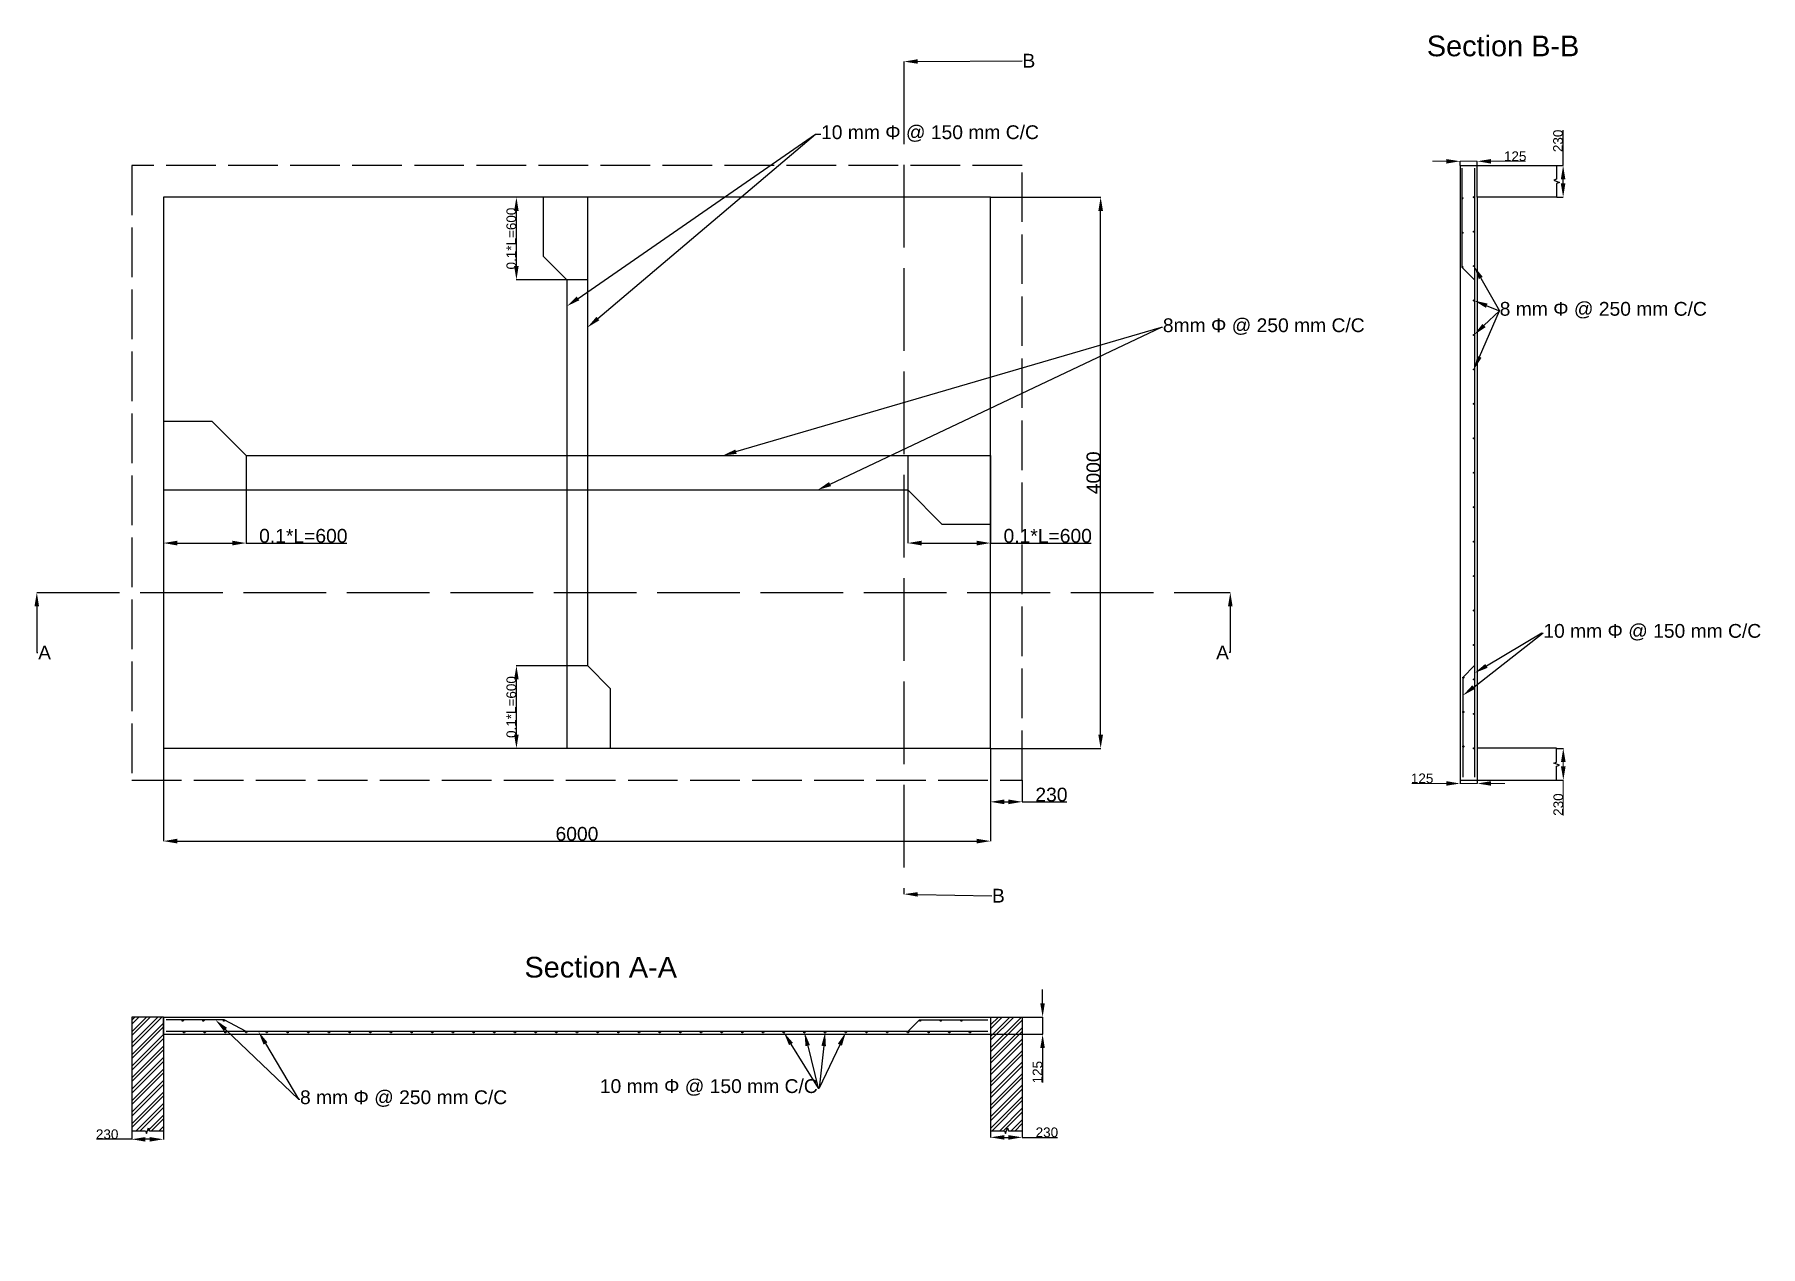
# Model space of a CAD drawing. Header units: millimetres. Extents: x 21795 to 34315, y 23030 to 31826.
import ezdxf
from ezdxf import colors
from ezdxf.entities.mleader import LeaderData, LeaderLine
from ezdxf.math import Vec2, Vec3

# ---------------------------------------------------------------- set-up
doc = ezdxf.new("R2010")
doc.units = ezdxf.units.MM
doc.linetypes.add('ACAD_ISO02W100', pattern=[15, 12, -3])
doc.styles.get("Standard").update_dxf_attribs({"font": 'arial.ttf'})
doc.dimstyles.new('ISO-25', dxfattribs={"dimtxt": 2.5, "dimasz": 2.5, "dimexe": 1.25, "dimexo": 0.625, "dimtad": 1, "dimtxsty": 'Standard', "dimcen": 2.5, "dimadec": 0, "dimazin": 0, "dimtfac": 1, "dimtmove": 0, "dimatfit": 3, "dimfxl": 1, "dimarcsym": 0})

# ---------------------------------------------------------------- blocks, each defined once
blk = doc.blocks.new('*D2')
at = {"color": 0, "lineweight": -2, "transparency": 16777216}
for p, q in [((22730, 26645), (22730, 25971)), ((28730, 26645), (28730, 25971)), ((22830, 25972), (28630, 25972))]:
    blk.add_line(p, q, dxfattribs=at)
at = {"color": 0, "transparency": 16777216}
for points in [[(22830, 25989), (22830, 25955), (22730, 25972)], [(28630, 25989), (28630, 25955), (28730, 25972)]]:
    blk.add_solid(points, dxfattribs=at)
at = {"layer": 'Defpoints', "color": 0, "transparency": 16777216}
for p in [(22730, 26645), (28730, 26645), (28730, 25972)]:
    blk.add_point(p, dxfattribs=at)
at = {"color": 0, "transparency": 16777216, "insert": (25730, 26024), "char_height": 100, "attachment_point": 5}
blk.add_mtext('6000', dxfattribs=at)
blk = doc.blocks.new('*D3')
at = {"color": 0, "lineweight": -2, "transparency": 16777216}
for p, q in [((28731, 30645), (29530, 30645)), ((29529, 26745), (29529, 30545)), ((28731, 26645), (29530, 26645))]:
    blk.add_line(p, q, dxfattribs=at)
at = {"color": 0, "transparency": 16777216}
for points in [[(29512, 30545), (29546, 30545), (29529, 30645)], [(29512, 26745), (29546, 26745), (29529, 26645)]]:
    blk.add_solid(points, dxfattribs=at)
at = {"layer": 'Defpoints', "color": 0, "transparency": 16777216}
for p in [(28730, 30645), (29529, 30645), (28730, 26645)]:
    blk.add_point(p, dxfattribs=at)
at = {"color": 0, "transparency": 16777216, "insert": (29477, 28645), "char_height": 100, "attachment_point": 5, "rotation": 90}
blk.add_mtext('4000', dxfattribs=at)
blk = doc.blocks.new('*D4')
at = {"color": 0, "lineweight": -2, "transparency": 16777216}
for p, q in [((28730, 26415), (28730, 26256)), ((28960, 26415), (28960, 26256)), ((28830, 26257), (28860, 26257)), ((28960, 26257), (29284, 26257))]:
    blk.add_line(p, q, dxfattribs=at)
at = {"color": 0, "transparency": 16777216}
for points in [[(28830, 26274), (28830, 26240), (28730, 26257)], [(28860, 26274), (28860, 26240), (28960, 26257)]]:
    blk.add_solid(points, dxfattribs=at)
at = {"layer": 'Defpoints', "color": 0, "transparency": 16777216}
for p in [(28730, 26415), (28960, 26415), (28960, 26257)]:
    blk.add_point(p, dxfattribs=at)
at = {"color": 0, "transparency": 16777216, "insert": (29172, 26309), "char_height": 100, "attachment_point": 5}
blk.add_mtext('230', dxfattribs=at)
blk = doc.blocks.new('*D7')
at = {"color": 0, "lineweight": -2, "transparency": 16777216}
for p, q in [((28730, 23869), (28730, 23820)), ((28830, 23822), (28860, 23822)), ((28960, 23869), (28960, 23820)), ((28960, 23822), (29217, 23822))]:
    blk.add_line(p, q, dxfattribs=at)
at = {"color": 0, "transparency": 16777216}
for points in [[(28830, 23838), (28830, 23805), (28730, 23822)], [(28860, 23838), (28860, 23805), (28960, 23822)]]:
    blk.add_solid(points, dxfattribs=at)
at = {"layer": 'Defpoints', "color": 0, "transparency": 16777216}
for p in [(28730, 23870), (28960, 23870), (28960, 23822)]:
    blk.add_point(p, dxfattribs=at)
at = {"color": 0, "transparency": 16777216, "insert": (29139, 23858), "char_height": 70, "attachment_point": 5}
blk.add_mtext('230', dxfattribs=at)
blk = doc.blocks.new('*D8')
at = {"color": 0, "lineweight": -2, "transparency": 16777216}
for p, q in [((22500, 23808), (22244, 23808)), ((22500, 23869), (22500, 23806)), ((22630, 23808), (22600, 23808)), ((22730, 23869), (22730, 23806))]:
    blk.add_line(p, q, dxfattribs=at)
at = {"color": 0, "transparency": 16777216}
for points in [[(22600, 23824), (22600, 23791), (22500, 23808)], [(22630, 23824), (22630, 23791), (22730, 23808)]]:
    blk.add_solid(points, dxfattribs=at)
at = {"layer": 'Defpoints', "color": 0, "transparency": 16777216}
for p in [(22500, 23870), (22730, 23870), (22730, 23808)]:
    blk.add_point(p, dxfattribs=at)
at = {"color": 0, "transparency": 16777216, "insert": (22322, 23844), "char_height": 70, "attachment_point": 5}
blk.add_mtext('230', dxfattribs=at)
blk = doc.blocks.new('*D9')
at = {"color": 0, "lineweight": -2, "transparency": 16777216}
for p, q in [((29108, 24795), (29108, 24895)), ((28731, 24695), (29109, 24695)), ((29108, 24695), (29108, 24570)), ((28731, 24570), (29109, 24570)), ((29108, 24470), (29108, 24220))]:
    blk.add_line(p, q, dxfattribs=at)
at = {"color": 0, "transparency": 16777216}
for points in [[(29091, 24795), (29124, 24795), (29108, 24695)], [(29091, 24470), (29124, 24470), (29108, 24570)]]:
    blk.add_solid(points, dxfattribs=at)
at = {"layer": 'Defpoints', "color": 0, "transparency": 16777216}
for p in [(28730, 24695), (28730, 24570), (29108, 24570)]:
    blk.add_point(p, dxfattribs=at)
at = {"color": 0, "transparency": 16777216, "insert": (29071, 24295), "char_height": 70, "attachment_point": 5, "rotation": 90}
blk.add_mtext('125', dxfattribs=at)
blk = doc.blocks.new('*D13')
at = {"color": 0, "lineweight": -2, "transparency": 16777216}
for p, q in [((32837, 26645), (32886, 26645)), ((32837, 26415), (32886, 26415))]:
    blk.add_line(p, q, dxfattribs=at)
at = {"color": 0, "lineweight": 5, "transparency": 16777216}
for p, q in [((32885, 26545), (32885, 26515)), ((32885, 26415), (32885, 26158))]:
    blk.add_line(p, q, dxfattribs=at)
at = {"color": 0, "transparency": 16777216}
for points in [[(32868, 26545), (32902, 26545), (32885, 26645)], [(32868, 26515), (32902, 26515), (32885, 26415)]]:
    blk.add_solid(points, dxfattribs=at)
at = {"layer": 'Defpoints', "color": 0, "transparency": 16777216}
for p in [(32836, 26645), (32885, 26645), (32836, 26415)]:
    blk.add_point(p, dxfattribs=at)
at = {"color": 0, "transparency": 16777216, "insert": (32849, 26237), "char_height": 70, "attachment_point": 5, "rotation": 90}
blk.add_mtext('230', dxfattribs=at)
blk = doc.blocks.new('*D15')
at = {"color": 0, "lineweight": 5, "transparency": 16777216}
for p, q in [((32036, 26390), (31786, 26390)), ((32261, 26390), (32136, 26390)), ((32361, 26390), (32461, 26390))]:
    blk.add_line(p, q, dxfattribs=at)
at = {"color": 0, "lineweight": -2, "transparency": 16777216}
for p, q in [((32136, 26415), (32136, 26389)), ((32261, 26415), (32261, 26389))]:
    blk.add_line(p, q, dxfattribs=at)
at = {"color": 0, "transparency": 16777216}
for points in [[(32036, 26407), (32036, 26374), (32136, 26390)], [(32361, 26407), (32361, 26374), (32261, 26390)]]:
    blk.add_solid(points, dxfattribs=at)
at = {"layer": 'Defpoints', "color": 0, "transparency": 16777216}
for p in [(32136, 26415), (32136, 26390), (32261, 26415)]:
    blk.add_point(p, dxfattribs=at)
at = {"color": 0, "transparency": 16777216, "insert": (31861, 26427), "char_height": 70, "attachment_point": 5}
blk.add_mtext('125', dxfattribs=at)
blk = doc.blocks.new('*D16')
at = {"color": 0, "lineweight": 5, "transparency": 16777216}
for p, q in [((32036, 30906), (31936, 30906)), ((32136, 30906), (32261, 30906)), ((32361, 30906), (32611, 30906))]:
    blk.add_line(p, q, dxfattribs=at)
at = {"color": 0, "lineweight": -2, "transparency": 16777216}
for p, q in [((32136, 30876), (32136, 30907)), ((32261, 30876), (32261, 30907))]:
    blk.add_line(p, q, dxfattribs=at)
at = {"color": 0, "transparency": 16777216}
for points in [[(32036, 30922), (32036, 30889), (32136, 30906)], [(32361, 30922), (32361, 30889), (32261, 30906)]]:
    blk.add_solid(points, dxfattribs=at)
at = {"layer": 'Defpoints', "color": 0, "transparency": 16777216}
for p in [(32136, 30875), (32261, 30906), (32261, 30875)]:
    blk.add_point(p, dxfattribs=at)
at = {"color": 0, "transparency": 16777216, "insert": (32536, 30942), "char_height": 70, "attachment_point": 5}
blk.add_mtext('125', dxfattribs=at)
blk = doc.blocks.new('*D17')
at = {"color": 0, "lineweight": -2, "transparency": 16777216}
for p, q in [((32884, 30875), (32884, 31132)), ((32837, 30875), (32885, 30875)), ((32884, 30745), (32884, 30775)), ((32837, 30645), (32885, 30645))]:
    blk.add_line(p, q, dxfattribs=at)
at = {"color": 0, "transparency": 16777216}
for points in [[(32867, 30775), (32900, 30775), (32884, 30875)], [(32867, 30745), (32900, 30745), (32884, 30645)]]:
    blk.add_solid(points, dxfattribs=at)
at = {"layer": 'Defpoints', "color": 0, "transparency": 16777216}
for p in [(32836, 30875), (32884, 30875), (32836, 30645)]:
    blk.add_point(p, dxfattribs=at)
at = {"color": 0, "transparency": 16777216, "insert": (32847, 31054), "char_height": 70, "attachment_point": 5, "rotation": 90}
blk.add_mtext('230', dxfattribs=at)
blk = doc.blocks.new('*D19')
at = {"color": 0, "lineweight": -2, "transparency": 16777216}
for p, q in [((25805, 30645), (25289, 30645)), ((25291, 30145), (25291, 30545)), ((25805, 30045), (25289, 30045))]:
    blk.add_line(p, q, dxfattribs=at)
at = {"color": 0, "transparency": 16777216}
for points in [[(25274, 30545), (25307, 30545), (25291, 30645)], [(25274, 30145), (25307, 30145), (25291, 30045)]]:
    blk.add_solid(points, dxfattribs=at)
at = {"layer": 'Defpoints', "color": 0, "transparency": 16777216}
for p in [(25291, 30645), (25805, 30645), (25805, 30045)]:
    blk.add_point(p, dxfattribs=at)
at = {"color": 0, "transparency": 16777216, "insert": (25254, 30345), "char_height": 70, "attachment_point": 5, "rotation": 90}
blk.add_mtext('0.1*L=600', dxfattribs=at)
blk = doc.blocks.new('*D20')
at = {"color": 0, "lineweight": -2, "transparency": 16777216}
for p, q in [((25805, 27245), (25289, 27245)), ((25291, 26745), (25291, 27145)), ((25805, 26645), (25289, 26645))]:
    blk.add_line(p, q, dxfattribs=at)
at = {"color": 0, "transparency": 16777216}
for points in [[(25274, 27145), (25307, 27145), (25291, 27245)], [(25274, 26745), (25307, 26745), (25291, 26645)]]:
    blk.add_solid(points, dxfattribs=at)
at = {"layer": 'Defpoints', "color": 0, "transparency": 16777216}
for p in [(25291, 27245), (25805, 27245), (25805, 26645)]:
    blk.add_point(p, dxfattribs=at)
at = {"color": 0, "transparency": 16777216, "insert": (25254, 26945), "char_height": 70, "attachment_point": 5, "rotation": 90}
blk.add_mtext('0.1*L=600', dxfattribs=at)
blk = doc.blocks.new('*D21')
at = {"color": 0, "lineweight": -2, "transparency": 16777216}
for p, q in [((28130, 28770), (28130, 28134)), ((28730, 28770), (28730, 28134)), ((28230, 28135), (28630, 28135)), ((28730, 28135), (29460, 28135))]:
    blk.add_line(p, q, dxfattribs=at)
at = {"color": 0, "transparency": 16777216}
for points in [[(28230, 28152), (28230, 28118), (28130, 28135)], [(28630, 28152), (28630, 28118), (28730, 28135)]]:
    blk.add_solid(points, dxfattribs=at)
at = {"layer": 'Defpoints', "color": 0, "transparency": 16777216}
for p in [(28130, 28770), (28730, 28770), (28730, 28135)]:
    blk.add_point(p, dxfattribs=at)
at = {"color": 0, "transparency": 16777216, "insert": (29145, 28187), "char_height": 100, "attachment_point": 5}
blk.add_mtext('0.1*L=600', dxfattribs=at)
blk = doc.blocks.new('*D22')
at = {"color": 0, "lineweight": -2, "transparency": 16777216}
for p, q in [((22730, 28770), (22730, 28134)), ((23330, 28770), (23330, 28134)), ((22830, 28135), (23230, 28135)), ((23330, 28135), (24060, 28135))]:
    blk.add_line(p, q, dxfattribs=at)
at = {"color": 0, "transparency": 16777216}
for points in [[(22830, 28152), (22830, 28118), (22730, 28135)], [(23230, 28152), (23230, 28118), (23330, 28135)]]:
    blk.add_solid(points, dxfattribs=at)
at = {"layer": 'Defpoints', "color": 0, "transparency": 16777216}
for p in [(22730, 28770), (23330, 28770), (23330, 28135)]:
    blk.add_point(p, dxfattribs=at)
at = {"color": 0, "transparency": 16777216, "insert": (23745, 28187), "char_height": 100, "attachment_point": 5}
blk.add_mtext('0.1*L=600', dxfattribs=at)

msp = doc.modelspace()

# ---------------------------------------------------------------- hatches: boundary and pattern name
h = msp.add_hatch()
h.set_pattern_fill('ANSI32', color=256, scale=6.2)
h.paths.add_polyline_path([(28960.371, 24694.506), (28730.371, 24694.506), (28730.371, 24569.506), (28730.371, 23869.506), (28960.371, 23869.506)])
h.paths.add_polyline_path([(22730.371, 24569.506), (22730.371, 24694.506), (22500.371, 24694.506), (22500.371, 23869.506), (22730.371, 23869.506)])

# ---------------------------------------------------------------- linework, layer by layer
at = {"linetype": 'ACAD_ISO02W100', "ltscale": 50}
for p, q in [((28102.241, 31629.386), (28102.241, 25587.014)), ((21811.526, 27776.637), (30469.39, 27776.637))]:
    msp.add_line(p, q, dxfattribs=at)
for p, q in [((32136.197, 30875.308), (32136.197, 26415.308)), ((32136.197, 30875.308), (32261.197, 30875.308)), ((32150.404, 30136.102), (32150.404, 30855.308)), ((32241.197, 30855.308), (32241.197, 26435.308)), ((32261.197, 30645.308), (32261.197, 30875.308)), ((32261.197, 30875.308), (32836.197, 30875.308)), ((28730.371, 30645.308), (22730.371, 30645.308)), ((22730.371, 30645.308), (22730.371, 26645.308)), ((25486.29, 30214.389), (25486.29, 30645.308)), ((25805.371, 30645.308), (25805.371, 27245.308)), ((28730.371, 26645.308), (28730.371, 30645.308)), ((32836.197, 30645.308), (32261.197, 30645.308)), ((32261.197, 30645.308), (32261.197, 26415.308)), ((25655.371, 30045.308), (25486.29, 30214.389)), ((32241.197, 30045.308), (32150.404, 30136.102)), ((25655.371, 30045.308), (25655.371, 26645.308)), ((22730.371, 29020.308), (23080.371, 29020.308)), ((23330.371, 28770.308), (23080.371, 29020.308)), ((23330.371, 28770.308), (28730.371, 28770.308)), ((28730.371, 28770.308), (28730.371, 28270.308)), ((22730.371, 28520.308), (28130.371, 28520.308)), ((28130.371, 28520.308), (28380.371, 28270.308)), ((28730.371, 28270.308), (28380.371, 28270.308)), ((25805.371, 27245.308), (25974.452, 27076.227)), ((32241.197, 27245.308), (32156.197, 27160.308)), ((25974.452, 26645.308), (25974.452, 27076.227)), ((32156.197, 27160.308), (32156.197, 26435.308)), ((22730.371, 26645.308), (28730.371, 26645.308)), ((25655.371, 26645.308), (25974.452, 26645.308)), ((32836.197, 26645.308), (32261.197, 26645.308)), ((32136.197, 26415.308), (32261.197, 26415.308)), ((32261.197, 26415.308), (32836.197, 26415.308)), ((22730.371, 24694.506), (22500.371, 24694.506)), ((22500.371, 24694.506), (22500.371, 23869.506)), ((22730.371, 24694.506), (22730.371, 24569.506)), ((22730.371, 24694.506), (28730.371, 24694.506)), ((22730.371, 24569.506), (22730.371, 24694.506)), ((23171.248, 24674.506), (22750.371, 24674.506)), ((23330.371, 24589.506), (23171.248, 24674.506)), ((28130.371, 24589.506), (28215.371, 24674.506)), ((28215.371, 24674.506), (28710.371, 24674.506)), ((28730.371, 24694.506), (28730.371, 24569.506)), ((28730.371, 24694.506), (28960.371, 24694.506)), ((28960.371, 24694.506), (28960.371, 23869.506)), ((28730.371, 24569.506), (22730.371, 24569.506)), ((22730.371, 24569.506), (22730.371, 23869.506)), ((28710.371, 24589.506), (22750.371, 24589.506)), ((28730.371, 24569.506), (28730.371, 23869.506))]:
    msp.add_line(p, q)
at = {"linetype": 'ACAD_ISO02W100', "ltscale": 30}
msp.add_lwpolyline([(28960.371, 26415.308), (28960.371, 30875.308), (22500.371, 30875.308), (22500.371, 26415.308)], close=True, dxfattribs=at)
at = {"linetype": 'Continuous'}
for points in [[(32836.197, 30876.558), (32836.197, 30775.308), (32815.591, 30767.808), (32856.803, 30752.808), (32836.197, 30745.308), (32836.197, 30644.058)], [(32836.197, 26414.058), (32836.197, 26515.308), (32856.803, 26522.808), (32815.591, 26537.808), (32836.197, 26545.308), (32836.197, 26646.558)], [(22499.121, 23869.506), (22600.371, 23869.506), (22607.871, 23848.9), (22622.871, 23890.112), (22630.371, 23869.506), (22731.621, 23869.506)], [(28729.121, 23869.506), (28830.371, 23869.506), (28837.871, 23848.9), (28852.871, 23890.112), (28860.371, 23869.506), (28961.621, 23869.506)]]:
    msp.add_lwpolyline(points, dxfattribs=at)
for centre, radius in [((32154.404, 30637.695), 4), ((32237.197, 30645.308), 4), ((32154.404, 30387.695), 4), ((32237.197, 30395.308), 4), ((32154.404, 30137.695), 4), ((32237.197, 30145.308), 4), ((32237.197, 29895.308), 4), ((32237.197, 29645.308), 4), ((32237.197, 29395.308), 4), ((32237.197, 29145.308), 4), ((32237.197, 28895.308), 4), ((32237.197, 28645.308), 4), ((32237.197, 28645.308), 4), ((32237.197, 28395.308), 4), ((32237.197, 28145.308), 4), ((32237.197, 27895.308), 4), ((32237.197, 27645.308), 4), ((32237.197, 27395.308), 4), ((32237.197, 27395.308), 4), ((32160.196, 27158.61), 4), ((32237.197, 27145.308), 4), ((32160.196, 26908.61), 4), ((32237.197, 26895.308), 4), ((32160.196, 26658.61), 4), ((32237.197, 26645.308), 4), ((22870.243, 24669.404), 5), ((23020.243, 24669.404), 5), ((23170.026, 24669.507), 5), ((28217.416, 24669.506), 5), ((28367.416, 24669.506), 5), ((28517.416, 24669.506), 5), ((22880.371, 24584.506), 5), ((23030.371, 24584.506), 5), ((23180.371, 24584.506), 5), ((23330.371, 24584.506), 5), ((23480.371, 24584.506), 5), ((23630.371, 24584.506), 5), ((23780.371, 24584.506), 5), ((23930.371, 24584.506), 5), ((24080.371, 24584.506), 5), ((24230.371, 24584.506), 5), ((24380.371, 24584.506), 5), ((24530.371, 24584.506), 5), ((24680.371, 24584.506), 5), ((24830.371, 24584.506), 5), ((24980.371, 24584.506), 5), ((25130.371, 24584.506), 5), ((25130.371, 24584.506), 5), ((25280.371, 24584.506), 5), ((25430.371, 24584.506), 5), ((25580.371, 24584.506), 5), ((25730.371, 24584.506), 5), ((25730.371, 24584.506), 5), ((25880.371, 24584.506), 5), ((26030.371, 24584.506), 5), ((26180.371, 24584.506), 5), ((26330.371, 24584.506), 5), ((26480.371, 24584.506), 5), ((26630.371, 24584.506), 5), ((26780.371, 24584.506), 5), ((26930.371, 24584.506), 5), ((27080.371, 24584.506), 5), ((27230.371, 24584.506), 5), ((27380.371, 24584.506), 5), ((27530.371, 24584.506), 5), ((27680.371, 24584.506), 5), ((27830.371, 24584.506), 5), ((27980.371, 24584.506), 5), ((27980.371, 24584.506), 5), ((28130.371, 24584.506), 5), ((28280.371, 24584.506), 5), ((28430.371, 24584.506), 5), ((28580.371, 24584.506), 5)]:
    msp.add_circle(centre, radius)

# ---------------------------------------------------------------- texts
at = {"char_height": 150, "attachment_point": 1}
for s, width, insert in [('Section B-B', 1282.16185, (31894.921, 31817.975)), ('Section A-A', 1232.73535, (25349.242, 25131.879))]:
    msp.add_mtext_dynamic_manual_height_columns(s, width=width, gutter_width=12.5, heights=[0], dxfattribs=dict(at, insert=insert))

# ---------------------------------------------------------------- dimensions: what is measured, and where the dimension line sits
for base, p1, p2, override, picture, middle, dimtype in [((32883.55, 30875.308), (32836.197, 30645.308), (32836.197, 30875.308), {"dimtxt": 70, "dimasz": 100}, '*D17', (32883.55, 31053.74), 160), ((32884.953, 26645.308), (32836.197, 26415.308), (32836.197, 26645.308), {"dimtxt": 70, "dimasz": 100, "dimlwd": 5}, '*D13', (32884.953, 26236.876), 161), ((29107.532, 24569.506), (28730.371, 24694.506), (28730.371, 24569.506), {"dimtxt": 70, "dimasz": 100}, '*D9', (29107.532, 24294.584), 160)]:
    dim = msp.add_linear_dim(base=base, p1=p1, p2=p2, angle=90, dimstyle='ISO-25', override=override)
    dim.commit()
    dim.dimension.update_dxf_attribs({"geometry": picture, "text_midpoint": middle, "dimtype": dimtype})
for base, p1, p2, override, picture, middle in [((32261.197, 30905.732), (32136.197, 30875.308), (32261.197, 30875.308), {"dimtxt": 70, "dimasz": 100, "dimlwd": 5}, '*D16', (32536.12, 30942.097)), ((28730.371, 25971.931), (22730.371, 26645.308), (28730.371, 26645.308), {"dimtxt": 100, "dimasz": 100}, '*D2', (25730.371, 26023.613)), ((32136.197, 26390.229), (32261.197, 26415.308), (32136.197, 26415.308), {"dimtxt": 70, "dimasz": 100, "dimlwd": 5}, '*D15', (31861.275, 26426.594))]:
    dim = msp.add_linear_dim(base=base, p1=p1, p2=p2, dimstyle='ISO-25', override=override)
    dim.commit()
    dim.dimension.update_dxf_attribs({"geometry": picture, "text_midpoint": middle})
for base, p1, p2, picture, middle in [((25290.692, 30645.308), (25805.371, 30045.308), (25805.371, 30645.308), '*D19', (25254.327, 30345.308)), ((25290.692, 27245.308), (25805.371, 26645.308), (25805.371, 27245.308), '*D20', (25254.327, 26945.308))]:
    dim = msp.add_linear_dim(base=base, p1=p1, p2=p2, angle=90, text='0.1*L=<>', dimstyle='ISO-25', override={"dimtxt": 70, "dimasz": 100})
    dim.commit()
    dim.dimension.update_dxf_attribs({"geometry": picture, "text_midpoint": middle})
dim = msp.add_linear_dim(base=(29528.91, 30645.308), p1=(28730.371, 26645.308), p2=(28730.371, 30645.308), angle=90, dimstyle='ISO-25', override={"dimtxt": 100, "dimasz": 100})
dim.commit()
dim.dimension.update_dxf_attribs({"geometry": '*D3', "text_midpoint": (29477.228, 28645.308)})
for base, p1, p2, picture, middle in [((23330.371, 28134.899), (22730.371, 28770.308), (23330.371, 28770.308), '*D22', (23745.218, 28186.582)), ((28730.371, 28134.899), (28130.371, 28770.308), (28730.371, 28770.308), '*D21', (29145.218, 28186.582))]:
    dim = msp.add_linear_dim(base=base, p1=p1, p2=p2, text='0.1*L=<>', dimstyle='ISO-25', override={"dimtxt": 100, "dimasz": 100})
    dim.commit()
    dim.dimension.update_dxf_attribs({"geometry": picture, "text_midpoint": middle})
for base, p1, p2, override, picture, middle in [((28960.371, 26257.116), (28730.371, 26415.308), (28960.371, 26415.308), {"dimtxt": 100, "dimasz": 100}, '*D4', (29172.149, 26257.116)), ((22730.371, 23807.736), (22500.371, 23869.506), (22730.371, 23869.506), {"dimtxt": 70, "dimasz": 100}, '*D8', (22321.939, 23807.736)), ((28960.371, 23821.583), (28730.371, 23869.506), (28960.371, 23869.506), {"dimtxt": 70, "dimasz": 100}, '*D7', (29138.803, 23821.583))]:
    dim = msp.add_linear_dim(base=base, p1=p1, p2=p2, dimstyle='ISO-25', override=override)
    dim.commit()
    dim.dimension.update_dxf_attribs({"geometry": picture, "text_midpoint": middle, "dimtype": 160})

# ---------------------------------------------------------------- leaders
ml = msp.add_multileader_mtext('Standard')
ml.set_content('B', color=256)
ml.set_leader_properties()
ml.build(insert=Vec2(0, 0))
ml.multileader.update_dxf_attribs({"has_dogleg": 0, "arrow_head_size": 100})
ctx = ml.context
ctx.base_point, ctx.char_height, ctx.arrow_head_size, ctx.plane_origin = Vec3(28959.542, 31635.769), 100, 100, Vec3(28102.241, 32064.304)
notes = []
notes.append((ctx, [(0, (1, 1, 0), (28951.542, 31635.769), (1, 0), 8, [(0, [(28102.241, 31629.386)], 0, [])])]))
ctx.mtext.insert, ctx.mtext.flow_direction = Vec3(28961.542, 31685.769), 5
ml = msp.add_multileader_mtext('Standard')
ml.set_content('', color=256)
ml.set_leader_properties()
ml.build(insert=Vec2(0, 0))
ml.multileader.update_dxf_attribs({"arrow_head_size": 100})
ctx = ml.context
ctx.base_point, ctx.char_height, ctx.arrow_head_size, ctx.plane_origin = Vec3(27468.167, 31102.108), 100, 100, Vec3(25655.371, 29853.449)
notes.append((ctx, [(0, (1, 1, 0), (27460.167, 31102.108), (1, 0), 8, [(0, [(25655.371, 29853.449)], 0, [])])]))
ctx.mtext.insert, ctx.mtext.flow_direction = Vec3(27470.167, 31152.108), 5
ml = msp.add_multileader_mtext('Standard')
ml.set_content('10 mm Φ @ 150 mm C/C', color=256)
ml.set_leader_properties()
ml.build(insert=Vec2(0, 0))
ml.multileader.update_dxf_attribs({"arrow_head_size": 100})
ctx = ml.context
ctx.base_point, ctx.char_height, ctx.arrow_head_size, ctx.plane_origin = Vec3(27498.652, 31102.108), 100, 100, Vec3(25805.371, 29699.835)
notes.append((ctx, [(0, (1, 1, 0), (27460.167, 31102.108), (1, 0), 38.485, [(0, [(25805.371, 29699.835)], 0, [])])]))
ctx.mtext.insert, ctx.mtext.flow_direction = Vec3(27500.652, 31166.807), 5
ml = msp.add_multileader_mtext('Standard')
ml.set_content('8 mm Φ @ 250 mm C/C', color=256)
ml.set_leader_properties()
ml.build(insert=Vec2(0, 0))
ml.multileader.update_dxf_attribs({"has_dogleg": 0, "arrow_head_size": 100})
ctx = ml.context
ctx.base_point, ctx.char_height, ctx.arrow_head_size, ctx.plane_origin = Vec3(32421.743, 29820.326), 100, 100, Vec3(32237.197, 30145.308)
notes.append((ctx, [(0, (1, 1, 0), (32413.743, 29820.326), (1, 0), 8, [(0, [(32237.197, 30145.308)], 0, [])])]))
ctx.mtext.insert, ctx.mtext.flow_direction = Vec3(32423.743, 29885.026), 5
ml = msp.add_multileader_mtext('Standard')
ml.set_content('', color=256)
ml.set_leader_properties()
ml.build(insert=Vec2(0, 0))
ml.multileader.update_dxf_attribs({"has_dogleg": 0, "arrow_head_size": 100})
ctx = ml.context
ctx.base_point, ctx.char_height, ctx.arrow_head_size, ctx.plane_origin = Vec3(32421.743, 29820.326), 70, 100, Vec3(32237.197, 29895.308)
notes.append((ctx, [(0, (1, 1, 0), (32413.743, 29820.326), (1, 0), 8, [(0, [(32237.197, 29895.308)], 0, [])])]))
ctx.mtext.insert, ctx.mtext.flow_direction = Vec3(32423.743, 29855.326), 5
ml = msp.add_multileader_mtext('Standard')
ml.set_content('', color=256)
ml.set_leader_properties()
ml.build(insert=Vec2(0, 0))
ml.multileader.update_dxf_attribs({"has_dogleg": 0, "arrow_head_size": 100})
ctx = ml.context
ctx.base_point, ctx.char_height, ctx.arrow_head_size, ctx.plane_origin = Vec3(32421.743, 29820.326), 70, 100, Vec3(32237.197, 29645.308)
notes.append((ctx, [(0, (1, 1, 0), (32413.743, 29820.326), (1, 0), 8, [(0, [(32237.197, 29645.308)], 0, [])])]))
ctx.mtext.insert, ctx.mtext.flow_direction = Vec3(32423.743, 29855.326), 5
ml = msp.add_multileader_mtext('Standard')
ml.set_content('', color=256)
ml.set_leader_properties()
ml.build(insert=Vec2(0, 0))
ml.multileader.update_dxf_attribs({"has_dogleg": 0, "arrow_head_size": 100})
ctx = ml.context
ctx.base_point, ctx.char_height, ctx.arrow_head_size, ctx.plane_origin = Vec3(32421.743, 29820.326), 70, 100, Vec3(32237.197, 29395.308)
notes.append((ctx, [(0, (1, 1, 0), (32413.743, 29820.326), (1, 0), 8, [(0, [(32237.197, 29395.308)], 0, [])])]))
ctx.mtext.insert, ctx.mtext.flow_direction = Vec3(32423.743, 29855.326), 5
ml = msp.add_multileader_mtext('Standard')
ml.set_content('', color=256)
ml.set_leader_properties()
ml.build(insert=Vec2(0, 0))
ml.multileader.update_dxf_attribs({"arrow_head_size": 100})
ctx = ml.context
ctx.base_point, ctx.char_height, ctx.arrow_head_size, ctx.plane_origin = Vec3(29978.102, 29701.306), 100, 100, Vec3(26787.722, 28770.308)
notes.append((ctx, [(0, (1, 1, 0), (29970.102, 29701.306), (1, 0), 8, [(0, [(26787.722, 28770.308)], 0, [])])]))
ctx.mtext.insert, ctx.mtext.flow_direction = Vec3(29980.102, 29751.306), 5
ml = msp.add_multileader_mtext('Standard')
ml.set_content('8mm Φ @ 250 mm C/C', color=256)
ml.set_leader_properties()
ml.build(insert=Vec2(0, 0))
ml.multileader.update_dxf_attribs({"arrow_head_size": 100})
ctx = ml.context
ctx.base_point, ctx.char_height, ctx.arrow_head_size, ctx.plane_origin = Vec3(29978.102, 29701.306), 100, 100, Vec3(27475.439, 28520.308)
notes.append((ctx, [(0, (1, 1, 0), (29970.102, 29701.306), (1, 0), 8, [(0, [(27475.439, 28520.308)], 0, [])])]))
ctx.mtext.insert, ctx.mtext.flow_direction = Vec3(29980.102, 29766.006), 5
ml = msp.add_multileader_mtext('Standard')
ml.set_content('A', color=256)
ml.set_leader_properties()
ml.build(insert=Vec2(0, 0))
ml.multileader.update_dxf_attribs({"arrow_head_size": 100})
ctx = ml.context
ctx.base_point, ctx.char_height, ctx.arrow_head_size, ctx.plane_origin = Vec3(21819.526, 27340.134), 100, 100, Vec3(21811.526, 27776.637)
notes.append((ctx, [(0, (1, 1, 0), (21811.526, 27340.134), (1, 0), 8, [(0, [(21811.526, 27776.637)], 0, [])])]))
ctx.mtext.insert, ctx.mtext.flow_direction = Vec3(21821.526, 27390.134), 5
ml = msp.add_multileader_mtext('Standard')
ml.set_content('A', color=256)
ml.set_leader_properties()
ml.build(insert=Vec2(0, 0))
ml.multileader.update_dxf_attribs({"arrow_head_size": 100})
ctx = ml.context
ctx.base_point, ctx.char_height, ctx.arrow_head_size, ctx.plane_origin = Vec3(30364.007, 27340.134), 100, 100, Vec3(30469.39, 27776.637)
ctx.text_align_type = 2
notes.append((ctx, [(0, (1, 1, 0), (30469.39, 27340.134), (-1, 0), 8, [(0, [(30469.39, 27776.637)], 0, [])])]))
ctx.mtext.insert, ctx.mtext.alignment, ctx.mtext.flow_direction = Vec3(30459.39, 27390.134), 3, 5
ml = msp.add_multileader_mtext('Standard')
ml.set_content('10 mm Φ @ 150 mm C/C', color=256)
ml.set_leader_properties()
ml.build(insert=Vec2(0, 0))
ml.multileader.update_dxf_attribs({"has_dogleg": 0, "arrow_head_size": 100})
ctx = ml.context
ctx.base_point, ctx.char_height, ctx.arrow_head_size, ctx.plane_origin = Vec3(32738.223, 27482.987), 100, 100, Vec3(32156.197, 27028.554)
notes.append((ctx, [(0, (1, 1, 0), (32730.223, 27482.987), (1, 0), 8, [(0, [(32156.197, 27028.554)], 0, [])])]))
ctx.mtext.insert, ctx.mtext.flow_direction = Vec3(32740.223, 27547.687), 5
ml = msp.add_multileader_mtext('Standard')
ml.set_content('', color=256)
ml.set_leader_properties()
ml.build(insert=Vec2(0, 0))
ml.multileader.update_dxf_attribs({"has_dogleg": 0, "arrow_head_size": 100})
ctx = ml.context
ctx.base_point, ctx.char_height, ctx.arrow_head_size, ctx.plane_origin = Vec3(32730.223, 27482.987), 70, 100, Vec3(32241.197, 27192.236)
notes.append((ctx, [(0, (1, 1, 0), (32722.223, 27482.987), (1, 0), 8, [(0, [(32241.197, 27192.236)], 0, [])])]))
ctx.mtext.insert, ctx.mtext.flow_direction = Vec3(32732.223, 27517.987), 5
ml = msp.add_multileader_mtext('Standard')
ml.set_content('B', color=256)
ml.set_leader_properties()
ml.build(insert=Vec2(0, 0))
ml.multileader.update_dxf_attribs({"has_dogleg": 0, "arrow_head_size": 100})
ctx = ml.context
ctx.base_point, ctx.char_height, ctx.arrow_head_size, ctx.plane_origin = Vec3(28738.371, 25575.888), 100, 100, Vec3(28102.241, 25382.329)
notes.append((ctx, [(0, (1, 1, 0), (28730.371, 25575.888), (1, 0), 8, [(0, [(28102.241, 25587.014)], 0, [])])]))
ctx.mtext.insert, ctx.mtext.flow_direction = Vec3(28740.371, 25625.888), 5
ml = msp.add_multileader_mtext('Standard')
ml.set_content('', color=256)
ml.set_leader_properties()
ml.build(insert=Vec2(0, 0))
ml.multileader.update_dxf_attribs({"arrow_head_size": 100})
ctx = ml.context
ctx.base_point, ctx.arrow_head_size, ctx.plane_origin = Vec3(23719.002, 24098.387), 100, Vec3(23107.14, 24674.506)
notes.append((ctx, [(0, (1, 1, 0), (23711.002, 24098.387), (1, 0), 8, [(0, [(23107.14, 24674.506)], 0, [])])]))
ctx.mtext.insert, ctx.mtext.flow_direction = Vec3(23721.002, 24100.387), 5
ml = msp.add_multileader_mtext('Standard')
ml.set_content('8 mm Φ @ 250 mm C/C', color=256)
ml.set_leader_properties()
ml.build(insert=Vec2(0, 0))
ml.multileader.update_dxf_attribs({"arrow_head_size": 100})
ctx = ml.context
ctx.base_point, ctx.char_height, ctx.arrow_head_size, ctx.plane_origin = Vec3(23719.002, 24098.387), 100, 100, Vec3(23419.61, 24589.506)
notes.append((ctx, [(0, (1, 1, 0), (23711.002, 24098.387), (1, 0), 8, [(0, [(23419.61, 24589.506)], 0, [])])]))
ctx.mtext.insert, ctx.mtext.flow_direction = Vec3(23721.002, 24163.086), 5
ml = msp.add_multileader_mtext('Standard')
ml.set_content('10 mm Φ @ 150 mm C/C', color=256)
ml.set_leader_properties()
ml.build(insert=Vec2(0, 0))
ml.multileader.update_dxf_attribs({"arrow_head_size": 100})
ctx = ml.context
ctx.base_point, ctx.char_height, ctx.arrow_head_size, ctx.plane_origin = Vec3(25914.729, 24179.079), 100, 100, Vec3(27680.371, 24584.506)
ctx.text_align_type = 2
notes.append((ctx, [(0, (1, 1, 0), (27486.688, 24179.079), (-1, 0), 8, [(0, [(27680.371, 24584.506)], 0, [])])]))
ctx.mtext.insert, ctx.mtext.alignment, ctx.mtext.flow_direction = Vec3(27476.688, 24243.779), 3, 5
ml = msp.add_multileader_mtext('Standard')
ml.set_content('', color=256)
ml.set_leader_properties()
ml.build(insert=Vec2(0, 0))
ml.multileader.update_dxf_attribs({"arrow_head_size": 100})
ctx = ml.context
ctx.base_point, ctx.char_height, ctx.arrow_head_size, ctx.plane_origin = Vec3(27486.688, 24179.079), 70, 100, Vec3(27230.371, 24584.506)
notes.append((ctx, [(0, (1, 1, 0), (27478.688, 24179.079), (1, 0), 8, [(0, [(27230.371, 24584.506)], 0, [])])]))
ctx.mtext.insert, ctx.mtext.flow_direction = Vec3(27488.688, 24214.079), 5
ml = msp.add_multileader_mtext('Standard')
ml.set_content('', color=256)
ml.set_leader_properties()
ml.build(insert=Vec2(0, 0))
ml.multileader.update_dxf_attribs({"arrow_head_size": 100})
ctx = ml.context
ctx.base_point, ctx.char_height, ctx.arrow_head_size, ctx.plane_origin = Vec3(27486.688, 24179.079), 70, 100, Vec3(27380.371, 24584.506)
notes.append((ctx, [(0, (1, 1, 0), (27478.688, 24179.079), (1, 0), 8, [(0, [(27380.371, 24584.506)], 0, [])])]))
ctx.mtext.insert, ctx.mtext.flow_direction = Vec3(27488.688, 24214.079), 5
ml = msp.add_multileader_mtext('Standard')
ml.set_content('', color=256)
ml.set_leader_properties()
ml.build(insert=Vec2(0, 0))
ml.multileader.update_dxf_attribs({"arrow_head_size": 100})
ctx = ml.context
ctx.base_point, ctx.char_height, ctx.arrow_head_size, ctx.plane_origin = Vec3(27474.688, 24179.079), 70, 100, Vec3(27530.371, 24584.506)
ctx.text_align_type = 2
notes.append((ctx, [(0, (1, 1, 0), (27486.688, 24179.079), (-1, 0), 8, [(0, [(27530.371, 24584.506)], 0, [])])]))
ctx.mtext.insert, ctx.mtext.alignment, ctx.mtext.flow_direction = Vec3(27476.688, 24214.079), 3, 5
for ctx, leaders in notes:
    for number, flags, end, landing, length, lines in leaders:
        leader = LeaderData()
        leader.index, (leader.has_last_leader_line, leader.has_dogleg_vector, leader.attachment_direction) = number, flags
        leader.last_leader_point, leader.dogleg_vector, leader.dogleg_length = Vec3(end), Vec3(landing), length
        for number, points, colour, breaks in lines:
            line = LeaderLine()
            line.index, line.vertices, line.color, line.breaks = number, Vec3.list(points), colors.encode_raw_color(colour), breaks
            leader.lines.append(line)
        ctx.leaders.append(leader)

doc.saveas('drawing.dxf')
